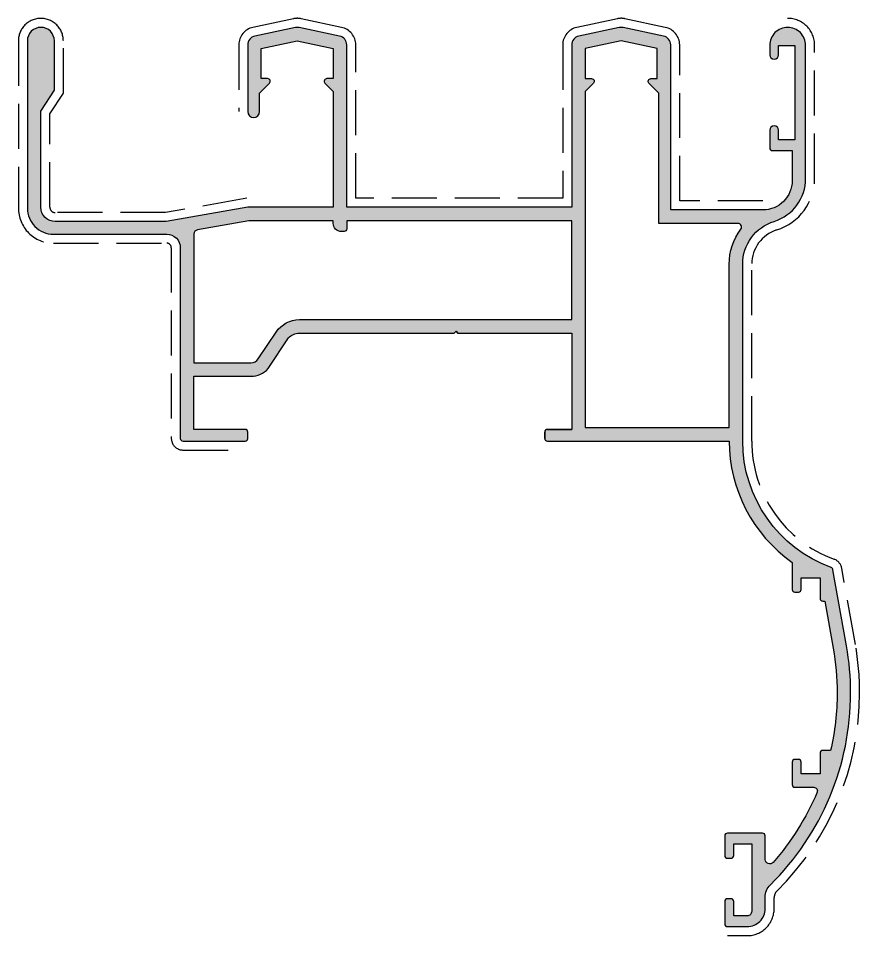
# Model space of a CAD drawing. Extents: x -182 to 128, y 228 to 491.
# Drawn here: x -182 to -88.5, y 373 to 475 of the extents above; entities that cross this region are included whole.
import ezdxf

# ---------------------------------------------------------------- set-up
doc = ezdxf.new("R2010")
doc.units = 0
doc.header["$MEASUREMENT"] = 0
doc.linetypes.add('DASH', pattern=[7, 5, -2])
doc.linetypes.add('SOLID', pattern=[0])
doc.layers.get('0').update_dxf_attribs({"linetype": 'SOLID'})

msp = doc.modelspace()

# ---------------------------------------------------------------- hatches: boundary and pattern name
at = {"linetype": 'Continuous', "true_color": 0x939598}
h = msp.add_hatch(color=252, dxfattribs=at)
h.dxf.hatch_style = 1
h.paths.add_polyline_path([(-145.5, 454), (-145.5, 472.05, 0.356906), (-146.3, 473.03), (-150.79, 473.98, 0.105104), (-151.21, 473.98), (-155.72, 473.02, 0.351336), (-156.5, 472.05), (-156.5, 464.63, 1), (-155.2, 464.63), (-155.2, 466.68), (-154.09, 467.79, 0.668162), (-154.3, 468.3), (-155, 468.3), (-155, 471.64), (-151, 472.49), (-147, 471.64), (-147, 468.3), (-147.7, 468.3, 0.674462), (-147.91, 467.79), (-147, 466.88), (-147, 454), (-156.5, 454), (-165.57, 452.4), (-177.9, 452.4, -0.414214), (-179.5, 454), (-179.5, 464.69), (-178, 467), (-178, 472.5, 0.414214), (-179.5, 474, 0.414214), (-181, 472.5), (-181, 453.9, 0.414214), (-178.1, 451), (-165.5, 451, -0.414214), (-164, 449.5), (-164, 428.3, 0.414214), (-163.7, 428), (-156.8, 428, 0.414214), (-156.5, 428.3), (-156.5, 429, 0.414214), (-156.8, 429.3), (-162.5, 429.3), (-162.5, 435.2), (-156.13, 435.2, 0.21521), (-154.25, 436.05), (-151.98, 439.46, -0.215149), (-150.78, 440), (-133.56, 440), (-133.36, 440.2), (-133.16, 440), (-120.5, 440), (-120.5, 429.3), (-123.2, 429.3, 0.414214), (-123.5, 429), (-123.5, 428.3, 0.414214), (-123.2, 428), (-103, 428, 0.243992), (-96, 414.51), (-96, 411.5, 0.648232), (-95.5, 411.28, 0.648232), (-95, 411.5), (-95, 412.8), (-92.9, 412.8), (-92.9, 410.5, 0.670468), (-92.39, 410.29), (-91.45, 405.05, -0.044551), (-91, 400, -0.056684), (-91.73, 393.6), (-92.6, 393.6, 0.414214), (-92.9, 393.3), (-92.9, 391), (-95, 391), (-95, 392.3, 0.648232), (-95.5, 392.52, 0.648232), (-96, 392.3), (-96, 389.8, 0.414214), (-95.7, 389.5), (-93.6, 389.5, -0.53633), (-93.23, 388.94, -0.081274), (-98.12, 381.15, -0.69108), (-99, 381.48), (-99, 384.1, 0.414214), (-99.3, 384.4), (-103.2, 384.4, 0.414214), (-103.5, 384.1), (-103.5, 381.9, 0.648232), (-103, 381.68, 0.648232), (-102.5, 381.9), (-102.5, 383.2), (-100.5, 383.2), (-100.5, 375.7, -0.414214), (-101, 375.2), (-102.5, 375.2), (-102.5, 376.8, 0.648232), (-103, 377.02, 0.648232), (-103.5, 376.8), (-103.5, 374.3, 0.414214), (-103.2, 374), (-101, 374, 0.414214), (-99, 376), (-99, 377.25, -0.201334), (-98.4, 378.67, 0.200308), (-89.5, 400, 0.044725), (-89.98, 405.33), (-91.47, 413.69, 0.266775), (-91.66, 413.92, -0.314688), (-101.5, 428), (-101.5, 447.66, -0.327538), (-98, 452.43, 0.327538), (-94.5, 457.2), (-94.5, 472, 0.414214), (-96.5, 474, 0.414214), (-98.5, 472), (-98.5, 470.95, 1), (-97.5, 470.95), (-97.5, 472), (-95.7, 472), (-95.7, 461.5), (-97.5, 461.5), (-97.5, 462.55, 1), (-98.5, 462.55), (-98.5, 460.6, 0.414214), (-98.2, 460.3), (-96, 460.3), (-96, 456.95, -0.414214), (-99.25, 453.7), (-109.5, 453.7), (-109.5, 472.05, 0.356906), (-110.3, 473.03), (-114.79, 473.98, 0.105104), (-115.21, 473.98), (-119.72, 473.02, 0.351336), (-120.5, 472.05), (-120.5, 454)])
h.paths.add_polyline_path([(-120.5, 452.5), (-120.5, 441.5), (-150.76, 441.5, 0.250612), (-153.34, 440.12), (-155.33, 437.14, -0.250612), (-156.16, 436.7), (-162.5, 436.7), (-162.5, 451, -0.363971), (-162.09, 451.49), (-156.37, 452.5), (-146.95, 452.5, 0.587424), (-145.91, 451.32, 0.527823), (-145.5, 451.6), (-145.5, 452.5)], flags=16)
h.paths.add_polyline_path([(-119, 466.88), (-118.08, 467.79, 0.661893), (-118.3, 468.3), (-119, 468.3), (-119, 471.64), (-115, 472.49), (-111, 471.64), (-111, 468.3), (-111.7, 468.3, 0.674465), (-111.91, 467.79), (-110.8, 466.68), (-110.8, 452.2), (-102.02, 452.2, -0.618064), (-101.7, 451.56, 0.162249), (-103, 447.66), (-103, 429.5), (-119, 429.5)], flags=16)

# ---------------------------------------------------------------- linework, layer by layer
at = {"linetype": 'SOLID'}
for p, q in [((-133.56, 440), (-133.36, 440.2)), ((-133.16, 440), (-133.36, 440.2)), ((-123.5, 428.3), (-123.5, 429)), ((-123.2, 429.3), (-120.5, 429.3))]:
    msp.add_line(p, q, dxfattribs=at)
at = {"color": 1, "linetype": 'DASH'}
for points in [[(-156.59, 455), (-165.66, 453.4), (-177.9, 453.4, -0.414214), (-178.5, 454), (-178.5, 464.4), (-177, 466.7), (-177, 472.5, 0.414214), (-179.5, 475, 0.414214), (-182, 472.5), (-182, 453.9, 0.414214), (-178.1, 450), (-165.5, 450, -0.414214), (-165, 449.5), (-165, 428.3, 0.414214), (-163.7, 427), (-156.8, 427)], [(-99.25, 454.7), (-108.5, 454.7), (-108.5, 472.05, 0.356089), (-110.1, 474), (-114.58, 474.96, 0.105104), (-115.42, 474.96), (-119.93, 474, 0.352151), (-121.5, 472.05), (-121.5, 455), (-144.5, 455), (-144.5, 472.05, 0.356089), (-146.1, 474), (-150.58, 474.96, 0.105104), (-151.42, 474.96), (-155.93, 474, 0.352151), (-157.5, 472.05), (-157.5, 464.63)], [(-103.2, 373), (-101, 373, 0.414214), (-98, 376), (-98, 377.25, -0.19899), (-97.71, 377.95, 0.200417), (-88.5, 400, 0.043688), (-88.97, 405.39), (-90.49, 413.86, 0.266775), (-91.32, 414.85, -0.314688), (-100.5, 428), (-100.5, 447.66, -0.327538), (-97.7, 451.48, 0.327538), (-93.5, 457.2), (-93.5, 472, 0.414214), (-96.5, 475)]]:
    msp.add_lwpolyline(points, format="xyb", dxfattribs=at)
at = {"linetype": 'SOLID'}
for points in [[(-151.98, 439.46, -0.215186), (-150.78, 440), (-133.56, 440), (-133.36, 440.2), (-133.16, 440), (-120.5, 440), (-120.5, 429.3), (-123.2, 429.3, 0.414214), (-123.5, 429), (-123.5, 428.3, 0.414214), (-123.2, 428), (-103, 428, 0.243992), (-96, 414.51), (-96, 411.5, 0.414214), (-95.7, 411.2), (-95.3, 411.2, 0.414214), (-95, 411.5), (-95, 412.8), (-92.9, 412.8), (-92.9, 410.5, 0.414214), (-92.6, 410.2), (-92.37, 410.2), (-91.44, 404.97, -0.043859), (-91, 400, -0.056684), (-91.73, 393.6), (-92.6, 393.6, 0.414214), (-92.9, 393.3), (-92.9, 391), (-95, 391), (-95, 392.3, 0.414214), (-95.3, 392.6), (-95.7, 392.6, 0.414214), (-96, 392.3), (-96, 389.8, 0.414214), (-95.7, 389.5), (-93.6, 389.5, -0.53633), (-93.23, 388.94, -0.081274), (-98.12, 381.15, -0.69108), (-99, 381.48), (-99, 384.1, 0.414214), (-99.3, 384.4), (-103.2, 384.4, 0.414214), (-103.5, 384.1), (-103.5, 381.9, 0.414214), (-103.2, 381.6), (-102.8, 381.6, 0.414214), (-102.5, 381.9), (-102.5, 383.2), (-100.5, 383.2), (-100.5, 375.7, -0.414214), (-101, 375.2), (-102.5, 375.2), (-102.5, 376.8, 0.414214), (-102.8, 377.1), (-103.2, 377.1, 0.414214), (-103.5, 376.8), (-103.5, 374.3, 0.414214), (-103.2, 374), (-101, 374, 0.414214), (-99, 376), (-99, 377.25, -0.199411), (-98.41, 378.66, 0.200436), (-89.5, 400, 0.04368), (-89.96, 405.21), (-91.47, 413.69, 0.266775), (-91.66, 413.92, -0.314688), (-101.5, 428), (-101.5, 447.66, -0.327538), (-98, 452.43, 0.327538), (-94.5, 457.2), (-94.5, 472, 0.414214), (-96.5, 474, 0.414214), (-98.5, 472), (-98.5, 470.95, 1), (-97.5, 470.95), (-97.5, 472), (-95.7, 472), (-95.7, 461.5), (-97.5, 461.5), (-97.5, 462.55, 1), (-98.5, 462.55), (-98.5, 460.6, 0.414214), (-98.2, 460.3), (-96, 460.3), (-96, 456.95, -0.414214), (-99.25, 453.7), (-109.5, 453.7), (-109.5, 472.05, 0.356906), (-110.3, 473.03), (-114.79, 473.98, 0.105104), (-115.21, 473.98), (-119.72, 473.02, 0.351336), (-120.5, 472.05), (-120.5, 454), (-145.5, 454), (-145.5, 472.05, 0.356906), (-146.3, 473.03), (-150.79, 473.98, 0.105104), (-151.21, 473.98), (-155.72, 473.02, 0.351336), (-156.5, 472.05), (-156.5, 464.63, 1), (-155.2, 464.63), (-155.2, 466.68), (-154.09, 467.79, 0.668162), (-154.3, 468.3), (-155, 468.3), (-155, 471.64), (-151, 472.49), (-147, 471.64), (-147, 468.3), (-147.7, 468.3, 0.661893), (-147.92, 467.79), (-147, 466.88), (-147, 454), (-156.5, 454), (-165.57, 452.4), (-177.9, 452.4, -0.414214), (-179.5, 454), (-179.5, 464.69), (-178, 467), (-178, 472.5, 0.414214), (-179.5, 474, 0.414214), (-181, 472.5), (-181, 453.9, 0.414214), (-178.1, 451), (-165.5, 451, -0.414214), (-164, 449.5), (-164, 428.3, 0.414214), (-163.7, 428), (-156.8, 428, 0.414214), (-156.5, 428.3), (-156.5, 429, 0.414214), (-156.8, 429.3), (-162.5, 429.3), (-162.5, 435.2), (-156.13, 435.2, 0.21521), (-154.25, 436.05), (-151.98, 439.46)], [(-101.7, 451.56, 0.617996), (-102.02, 452.2), (-110.8, 452.2), (-110.8, 466.68), (-111.92, 467.79, -0.661896), (-111.7, 468.3), (-111, 468.3), (-111, 471.64), (-115, 472.49), (-119, 471.64), (-119, 468.3), (-118.3, 468.3, -0.661893), (-118.08, 467.79), (-119, 466.88), (-119, 429.5), (-103, 429.5), (-103, 447.66, -0.162249), (-101.7, 451.56, 0.162249)]]:
    msp.add_lwpolyline(points, format="xyb", dxfattribs=at)
msp.add_lwpolyline([(-162.09, 451.49, 0.363971), (-162.5, 451), (-162.5, 436.7), (-156.16, 436.7, 0.250612), (-155.33, 437.14), (-153.34, 440.12, -0.250612), (-150.76, 441.5), (-120.5, 441.5), (-120.5, 452.5), (-145.5, 452.5), (-145.5, 451.6, -0.414214), (-145.8, 451.3), (-146.1, 451.3, -0.414214), (-147, 452.2), (-147, 452.5), (-156.37, 452.5)], format="xyb", close=True, dxfattribs=at)
for centre, start, end in [((-123.2, 429), 90, 180), ((-123.2, 428.3), 180, 270)]:
    msp.add_arc(centre, 0.3, start, end, dxfattribs=at)

doc.saveas('drawing.dxf')
